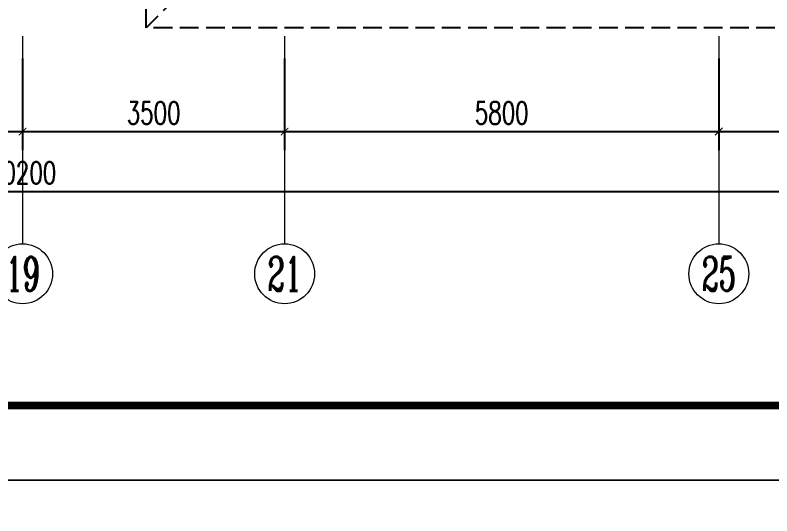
# Model space of a CAD drawing. Extents: x 3753737 to 4713801, y -857380 to 24339.
# Drawn here: x 4494149 to 4504257, y -748852 to -742163 of the extents above; entities that cross this region are included whole.
import ezdxf
from ezdxf.enums import TextEntityAlignment as Align

# ---------------------------------------------------------------- set-up
doc = ezdxf.new("R2010")
doc.units = 0
doc.header["$LTSCALE"] = 1000
doc.header["$MEASUREMENT"] = 0
doc.linetypes.add('DASH', pattern=[0.35, 0.25, -0.1])
doc.layers.get('0').update_dxf_attribs({"linetype": 'CONTINUOUS'})
doc.layers.get('Defpoints').update_dxf_attribs({"linetype": 'CONTINUOUS'})
doc.layers.add('!!电气', color=1, linetype='CONTINUOUS')
doc.layers.add('卫生间', color=6, linetype='CONTINUOUS')
for name, color, linetype, lineweight in [('AXIS', 114, 'CONTINUOUS', 20), ('AXIS_TEXT', 7, 'CONTINUOUS', 20), ('图框', 147, 'CONTINUOUS', 20)]:
    doc.layers.add(name, color=color, linetype=linetype, lineweight=lineweight)
doc.styles.add('_TCH_AXIS', font='COMPLEX', dxfattribs={"bigfont": 'GBCBIG'})
doc.styles.add('_TCH_DIM_T3', font='SIMPLEX.shx', dxfattribs={"width": 0.705882, "bigfont": 'GBCBIG.shx'})
doc.styles.add('COMPLEX', font='COMPLEX')
doc.dimstyles.new('_TCH_ARCH&&100', dxfattribs={"dimtxt": 297.5, "dimasz": 100, "dimexe": 250, "dimexo": 300, "dimgap": 100, "dimtad": 1, "dimdec": 0, "dimzin": 0, "dimdsep": 46, "dimtxsty": '_TCH_DIM_T3', "dimblk": 'ARCHTICK', "dimcen": 0.09, "dimclrt": 7, "dimazin": 2, "dimtfac": 1, "dimtdec": 0, "dimtix": 1, "dimtmove": 2, "dimatfit": 3, "dimfxl": 1, "dimtolj": 1, "dimtzin": 0, "dimarcsym": 0})

# ---------------------------------------------------------------- blocks, each defined once
blk = doc.blocks.new('A$C148B7D8E')
at = {"layer": '卫生间', "color": 252, "linetype": 'DASH'}
blk.add_line((22550, -1200), (23450, -2100), dxfattribs=at)
blk.add_lwpolyline([(16100, 14000), (16100, 15400), (7700, 15400), (7700, 10800), (7300, 10800), (7300, 10000), (900, 10000), (900, 9000), (-900, 9000), (-900, -900), (1750, -900), (1750, -2100), (23450, -2100), (23450, -900), (25100, -900)], dxfattribs=at)
blk = doc.blocks.new('_ArchTick')
at = {"color": 0, "linetype": 'ByBlock', "const_width": 0.15}
blk.add_lwpolyline([(-0.5, -0.5), (0.5, 0.5)], dxfattribs=at)
blk = doc.blocks.new('*D592')
at = {"layer": 'AXIS', "color": 0, "lineweight": -2, "transparency": 16777216}
for p, q in [((-100, -1409), (-100, -3434)), ((50100, -1409), (50100, -3434)), ((-100, -3184), (50100, -3184))]:
    blk.add_line(p, q, dxfattribs=at)
at = {"layer": 'Defpoints', "color": 0, "transparency": 16777216}
for p in [(-100, -1109), (50100, -1109), (50100, -3184)]:
    blk.add_point(p, dxfattribs=at)
at = {"layer": 'AXIS', "color": 0, "lineweight": -2, "transparency": 16777216, "xscale": 100, "yscale": 100, "zscale": 100, "rotation": 180}
blk.add_blockref('_ArchTick', (-100, -3184), dxfattribs=at)
at = {"layer": 'AXIS', "color": 0, "lineweight": -2, "transparency": 16777216, "xscale": 100, "yscale": 100, "zscale": 100}
blk.add_blockref('_ArchTick', (50100, -3184), dxfattribs=at)
at = {"layer": 'AXIS', "color": 7, "transparency": 16777216, "insert": (25000, -2936), "char_height": 297.5, "attachment_point": 5, "style": '_TCH_DIM_T3'}
blk.add_mtext('\\A1;50200', dxfattribs=at)
blk = doc.blocks.new('*D599')
at = {"layer": 'AXIS', "color": 0, "lineweight": -2, "transparency": 16777216}
for p, q in [((21500, -1409), (21500, -2634)), ((25000, -1409), (25000, -2634)), ((21500, -2384), (25000, -2384))]:
    blk.add_line(p, q, dxfattribs=at)
at = {"layer": 'Defpoints', "color": 0, "transparency": 16777216}
for p in [(21500, -1109), (25000, -1109), (25000, -2384)]:
    blk.add_point(p, dxfattribs=at)
at = {"layer": 'AXIS', "color": 0, "lineweight": -2, "transparency": 16777216, "xscale": 100, "yscale": 100, "zscale": 100, "rotation": 180}
blk.add_blockref('_ArchTick', (21500, -2384), dxfattribs=at)
at = {"layer": 'AXIS', "color": 0, "lineweight": -2, "transparency": 16777216, "xscale": 100, "yscale": 100, "zscale": 100}
blk.add_blockref('_ArchTick', (25000, -2384), dxfattribs=at)
at = {"layer": 'AXIS', "color": 7, "transparency": 16777216, "insert": (23250, -2136), "char_height": 297.5, "attachment_point": 5, "style": '_TCH_DIM_T3'}
blk.add_mtext('\\A1;3500', dxfattribs=at)
blk = doc.blocks.new('_AXISO')
blk.add_circle((0, 0), 0.5)
at = {"layer": 'AXIS_TEXT', "style": 'COMPLEX', "width": 1.041667}
blk.add_attdef('A', text='', height=0.56, dxfattribs=at).set_placement((-0.25, -0.28), (0.25, -0.28), align=Align.FIT)
blk = doc.blocks.new('*D604')
at = {"layer": 'AXIS', "color": 0, "lineweight": -2, "transparency": 16777216}
for p, q in [((34300, -1409), (34300, -2634)), ((37500, -1409), (37500, -2634)), ((34300, -2384), (37500, -2384))]:
    blk.add_line(p, q, dxfattribs=at)
at = {"layer": 'Defpoints', "color": 0, "transparency": 16777216}
for p in [(34300, -1109), (37500, -1109), (37500, -2384)]:
    blk.add_point(p, dxfattribs=at)
at = {"layer": 'AXIS', "color": 0, "lineweight": -2, "transparency": 16777216, "xscale": 100, "yscale": 100, "zscale": 100, "rotation": 180}
blk.add_blockref('_ArchTick', (34300, -2384), dxfattribs=at)
at = {"layer": 'AXIS', "color": 0, "lineweight": -2, "transparency": 16777216, "xscale": 100, "yscale": 100, "zscale": 100}
blk.add_blockref('_ArchTick', (37500, -2384), dxfattribs=at)
at = {"layer": 'AXIS', "color": 7, "transparency": 16777216, "insert": (35900, -2136), "char_height": 297.5, "attachment_point": 5, "style": '_TCH_DIM_T3'}
blk.add_mtext('\\A1;3200', dxfattribs=at)
blk = doc.blocks.new('*D605')
at = {"layer": 'AXIS', "color": 0, "lineweight": -2, "transparency": 16777216}
for p, q in [((28500, -1409), (28500, -2634)), ((34300, -1409), (34300, -2634)), ((28500, -2384), (34300, -2384))]:
    blk.add_line(p, q, dxfattribs=at)
at = {"layer": 'Defpoints', "color": 0, "transparency": 16777216}
for p in [(28500, -1109), (34300, -1109), (34300, -2384)]:
    blk.add_point(p, dxfattribs=at)
at = {"layer": 'AXIS', "color": 0, "lineweight": -2, "transparency": 16777216, "xscale": 100, "yscale": 100, "zscale": 100, "rotation": 180}
blk.add_blockref('_ArchTick', (28500, -2384), dxfattribs=at)
at = {"layer": 'AXIS', "color": 0, "lineweight": -2, "transparency": 16777216, "xscale": 100, "yscale": 100, "zscale": 100}
blk.add_blockref('_ArchTick', (34300, -2384), dxfattribs=at)
at = {"layer": 'AXIS', "color": 7, "transparency": 16777216, "insert": (31400, -2136), "char_height": 297.5, "attachment_point": 5, "style": '_TCH_DIM_T3'}
blk.add_mtext('\\A1;5800', dxfattribs=at)
blk = doc.blocks.new('*D606')
at = {"layer": 'AXIS', "color": 0, "lineweight": -2, "transparency": 16777216}
for p, q in [((25000, -1409), (25000, -2634)), ((28500, -1409), (28500, -2634)), ((25000, -2384), (28500, -2384))]:
    blk.add_line(p, q, dxfattribs=at)
at = {"layer": 'Defpoints', "color": 0, "transparency": 16777216}
for p in [(25000, -1109), (28500, -1109), (28500, -2384)]:
    blk.add_point(p, dxfattribs=at)
at = {"layer": 'AXIS', "color": 0, "lineweight": -2, "transparency": 16777216, "xscale": 100, "yscale": 100, "zscale": 100, "rotation": 180}
blk.add_blockref('_ArchTick', (25000, -2384), dxfattribs=at)
at = {"layer": 'AXIS', "color": 0, "lineweight": -2, "transparency": 16777216, "xscale": 100, "yscale": 100, "zscale": 100}
blk.add_blockref('_ArchTick', (28500, -2384), dxfattribs=at)
at = {"layer": 'AXIS', "color": 7, "transparency": 16777216, "insert": (26750, -2136), "char_height": 297.5, "attachment_point": 5, "style": '_TCH_DIM_T3'}
blk.add_mtext('\\A1;3500', dxfattribs=at)
blk = doc.blocks.new('A$C5F341E43')
at = {"layer": 'AXIS'}
for p, q in [((25000, -1109.4), (25000, -3884.4)), ((28500, -1109.4), (28500, -3884.4)), ((34300, -1109.3), (34300, -3884.3))]:
    blk.add_line(p, q, dxfattribs=at)
at = {"color": 252, "xscale": -1}
blk.add_blockref('A$C148B7D8E', (50100, 1100), dxfattribs=at)
at = {"layer": 'AXIS'}
ref = blk.add_blockref('_AXISO', (25000, -4284.4), dxfattribs=dict(at, xscale=800, yscale=800, zscale=800))
ref.add_attrib('A', '19', dxfattribs={"layer": 'AXIS_TEXT', "height": 452.55, "style": '_TCH_AXIS', "width": 0.724138}).set_placement((24773.7, -4510.7), (25226.3, -4510.7), align=Align.FIT)
ref = blk.add_blockref('_AXISO', (28500, -4284.4), dxfattribs=dict(at, xscale=800, yscale=800, zscale=800))
ref.add_attrib('A', '21', dxfattribs={"layer": 'AXIS_TEXT', "height": 452.55, "style": '_TCH_AXIS', "width": 0.724138}).set_placement((28273.7, -4510.7), (28726.3, -4510.7), align=Align.FIT)
ref = blk.add_blockref('_AXISO', (34300, -4284.3), dxfattribs=dict(at, xscale=800, yscale=800, zscale=800))
ref.add_attrib('A', '25', dxfattribs={"layer": 'AXIS_TEXT', "height": 452.55, "style": '_TCH_AXIS', "width": 0.617647}).set_placement((34073.7, -4510.6), (34526.3, -4510.6), align=Align.FIT)
for p1, p2, distance, text, picture, middle in [((-100, -1109.4), (50100, -1109.4), -2075, '50200', '*D592', (25000, -2935.6)), ((21500, -1109.4), (25000, -1109.4), -1275, '3500', '*D599', (23250, -2135.6)), ((25000, -1109.4), (28500, -1109.4), -1275, '3500', '*D606', (26750, -2135.6)), ((28500, -1109.4), (34300, -1109.4), -1275, '5800', '*D605', (31400, -2135.6)), ((34300, -1109.4), (37500, -1109.4), -1275, '3200', '*D604', (35900, -2135.6))]:
    dim = blk.add_aligned_dim(p1=p1, p2=p2, distance=distance, text=text, dimstyle='_TCH_ARCH&&100', dxfattribs=at)
    dim.commit()
    dim.dimension.update_dxf_attribs({"geometry": picture, "text_midpoint": middle})

msp = doc.modelspace()

# ---------------------------------------------------------------- linework, layer by layer
at = {"layer": '图框'}
for points in [[(4454946.2, -688977.2), (4539046.2, -688977.2), (4539046.2, -748377.2), (4454946.2, -748377.2)], [(4454946.2, -688977.2), (4539046.2, -688977.2), (4539046.2, -748377.2), (4454946.2, -748377.2)], [(4454946.2, -748377.2), (4539046.2, -748377.2), (4539046.2, -807777.2), (4454946.2, -807777.2)]]:
    msp.add_lwpolyline(points, close=True, dxfattribs=at)
at = {"layer": '图框', "const_width": 100}
msp.add_lwpolyline([(4538046.2, -747377.2), (4538046.2, -689977.2), (4457446.2, -689977.2), (4457446.2, -747377.2)], close=True, dxfattribs=at)

# ---------------------------------------------------------------- block references
at = {"layer": '!!电气'}
msp.add_blockref('A$C5F341E43', (4469248.6, -741333.8), dxfattribs=at)

doc.saveas('drawing.dxf')
